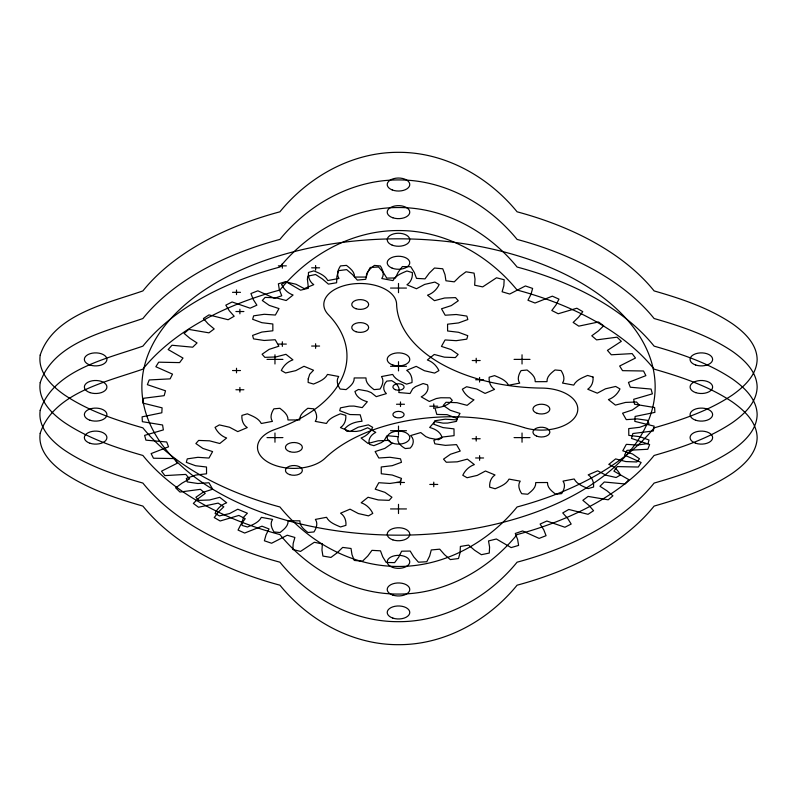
<?xml version="1.0" encoding="UTF-8"?>
<svg xmlns="http://www.w3.org/2000/svg" width="797" height="797" viewBox="0 0 797 797"><rect width="100%" height="100%" fill="white"/><g stroke="black" fill="none" stroke-linecap="round" stroke-linejoin="round"><path stroke-width="1.2" d="M278.352 265.859L286.322 265.859M311.627 267.822L319.597 267.822M390.53 288.066L406.47 288.066M232.525 292.32L240.495 292.32M235.912 311.527L243.882 311.527M278.352 344.085L286.322 344.085M311.627 346.047L319.597 346.047M266.995 359.387L282.935 359.387M514.065 359.387L530.005 359.387M472.222 360.533L480.192 360.533M390.53 366.291L406.47 366.291M232.525 370.545L240.495 370.545M475.61 379.751L483.58 379.751M235.912 389.753L243.882 389.753M396.507 404.248L404.477 404.248M429.782 406.211L437.752 406.211M390.53 430.709L406.47 430.709M266.995 437.613L282.935 437.613M514.065 437.613L530.005 437.613M472.222 438.758L480.192 438.758M475.61 457.976L483.58 457.976M396.507 482.474L404.477 482.474M429.782 484.437L437.752 484.437M390.53 508.934L406.47 508.934M522.035 354.785L522.035 363.99M522.035 433.01L522.035 442.215M479.595 377.449L479.595 382.052M479.595 455.675L479.595 460.277M476.207 358.242L476.207 362.834M476.207 436.467L476.207 441.06M433.767 403.91L433.767 408.512M433.767 482.135L433.767 486.738M400.493 401.947L400.493 406.55M400.493 480.173L400.493 484.775M398.5 283.463L398.5 292.668M398.5 361.689L398.5 370.894M398.5 426.106L398.5 435.311M398.5 504.332L398.5 513.537M315.612 265.521L315.612 270.123M315.612 343.746L315.612 348.349M282.337 263.558L282.337 268.161M282.337 341.783L282.337 346.386M274.965 354.785L274.965 363.99M274.965 433.01L274.965 442.215M239.897 309.236L239.897 313.829M239.897 387.462L239.897 392.054M236.51 290.018L236.51 294.621M236.51 368.244L236.51 372.847M307.413 279.319L308.439 288.225L300.599 290.188L285.844 281.62L278.372 283.812L279.358 289.759L281.759 295.787L274.397 298.287L257.859 290.815L250.935 293.535L253.197 299.363L256.883 305.171L250.119 308.19L232.096 301.973L225.81 305.171L229.327 310.79L234.179 316.24L228.141 319.736L208.953 314.895L203.414 318.521L208.117 323.851L214.194 328.942L208.944 332.837L188.799 329.4L184.097 333.405L189.925 338.336L197.048 342.949L192.685 347.193L171.963 345.25L168.157 349.554L183.001 358.072L179.614 362.605L158.693 362.187L155.853 366.74L172.511 374.132L170.12 378.864L149.198 379.95L147.375 384.672L165.507 390.799L164.162 395.671L143.649 398.271L142.862 403.083L162.09 407.845L161.821 412.776L142.105 416.841L142.364 421.673L162.578 425L163.365 429.912L144.616 435.371L145.931 440.153L166.693 441.986L168.546 446.808L151.121 453.583L153.462 458.225L174.384 458.564L177.283 463.206L161.532 471.176L164.859 475.61L185.771 474.414L189.646 478.818L182.035 483.161L175.679 487.874L179.953 492.038L200.436 489.338L205.227 493.423L198.622 498.284L193.352 503.415L198.483 507.241L218.149 503.116L223.808 506.812L218.368 512.082L214.244 517.562L220.161 520.989L238.851 515.43L245.247 518.698L240.943 524.346L238.044 530.085L244.669 533.044L261.994 526.179L269.047 528.969L266.019 534.887L264.385 540.784L271.598 543.245L287.249 535.225L294.87 537.467L293.166 543.524L292.838 549.492L300.519 551.414L314.327 542.269L322.357 543.952L321.968 550.129L322.924 556.077L330.964 557.422L337.3 552.7L342.68 547.409L351.029 548.485L351.985 554.592L354.237 560.43L362.505 561.188L367.766 556.037L371.96 550.348L380.478 550.827L382.749 556.854L386.236 562.483L394.615 562.632L398.709 557.143L401.638 551.195L410.186 551.056L413.753 556.874L418.435 562.204L426.774 561.746L429.653 556.007L431.277 549.95L439.725 549.173L444.517 554.652L450.325 559.594L458.494 558.538L460.108 552.64L460.377 546.453L468.596 545.088L474.554 550.219L481.388 554.702L489.268 553.058L489.587 547.091L488.511 540.944L496.362 538.991L511.146 547.599L518.608 545.407L517.622 539.459L515.27 533.472L522.633 530.961L539.131 538.393L546.065 535.684L543.793 529.856L540.107 524.047L546.872 521.029L564.894 527.245L571.18 524.047L567.663 518.429L562.742 512.939L568.799 509.452L588.037 514.314L593.576 510.688L588.863 505.368L582.866 500.307L588.106 496.411L608.191 499.819L612.903 495.814L607.075 490.872L599.942 486.26L604.305 482.016L625.037 483.968L628.833 479.664L613.909 471.127L617.316 466.594L638.307 467.032L641.137 462.479L624.569 455.107L626.95 450.365L647.792 449.269L649.625 444.547L631.493 438.42L632.838 433.538L653.351 430.948L654.138 426.136L634.82 421.374L635.109 416.442L654.895 412.378L654.626 407.546L634.512 404.209L633.705 399.297L652.384 393.848L651.079 389.066L630.307 387.222L628.454 382.411L645.879 375.636L643.538 370.994L622.537 370.665L619.658 366.022L635.468 358.042L632.141 353.609L611.309 354.785L607.434 350.381L621.321 341.345L617.057 337.181L596.574 339.881L591.782 335.796L598.388 330.934L603.658 325.794L598.527 321.978L578.791 326.142L573.153 322.426L578.642 317.136L582.766 311.647L576.839 308.23L558.219 313.749L551.813 310.491L556.057 304.862L558.956 299.134L552.341 296.165L535.016 303.029L527.953 300.25L530.991 294.332L532.625 288.424L525.412 285.964L509.721 294.033L502.11 291.782L503.843 285.695L504.172 279.717L496.491 277.794L482.693 286.89L474.653 285.216L475.022 279.08L474.066 273.132L466.016 271.787L459.68 276.509L454.28 281.849L445.941 280.763L444.995 274.616L442.753 268.778L434.485 268.031L429.224 273.172L425.03 278.86L416.522 278.392L414.241 272.355L410.744 266.726L402.375 266.577L398.281 272.066L395.352 277.964L386.804 278.113L383.237 272.335L378.545 267.015L370.216 267.463L367.337 273.202L365.723 279.319L357.275 280.086L352.473 274.567L346.665 269.615L338.496 270.671L336.882 276.569L336.613 282.756L328.404 284.121L322.436 279L315.602 274.517L307.722 276.151L307.413 279.319M593.018 377.021C593.506 381.693 591.812 386.615 587.738 389.225L597.292 393.18L605.491 388.806L615.663 386.455L619.976 388.926C617.685 393.838 613.57 397.813 608.41 399.596L615.443 405.105L625.585 402.415L636.524 401.997L639.294 405.125L632.32 409.997L622.577 413.195L626.273 419.63L637.361 418.893L647.981 420.437L648.947 423.904L639.702 427.302L628.723 428.597L628.803 435.381L639.742 436.656L649.007 440.024L648.071 443.491L637.461 445.065L626.332 444.347L622.766 450.813L632.499 453.971L639.513 458.833L636.763 461.961L625.824 461.573L615.623 458.903L608.778 464.412C613.949 466.175 618.073 470.13 620.405 475.022L616.121 477.513L605.929 475.191L597.66 470.828L588.196 474.853C592.271 477.443 594.004 482.354 593.576 487.017L588.166 488.621C583.025 486.379 576.958 484.287 574.189 478.967L563.031 481.109C565.88 485.034 563.987 490.016 561.636 493.642L555.639 494.2C551.972 491.281 547.2 487.814 547.499 482.524L535.743 482.574C536.092 487.834 531.36 491.321 527.714 494.24L521.716 493.702C519.335 490.085 517.392 485.104 520.222 481.149L509.014 479.097C506.284 484.407 500.247 486.509 495.136 488.76L489.717 487.176C489.238 482.514 490.932 477.582 495.017 474.972L485.453 471.017L477.254 475.391L467.082 477.742L462.778 475.271C465.069 470.35 469.184 466.384 474.345 464.601L467.371 459.142L457.229 461.832L446.3 462.25L443.53 459.132L450.494 454.25L460.238 451.052L456.532 444.616L445.443 445.364L434.823 443.809L433.857 440.352L443.092 436.955L454.071 435.65L453.991 428.866L443.042 427.6L433.777 424.233L434.704 420.766L445.314 419.182L456.442 419.899L459.999 413.434L450.275 410.276L443.252 405.414L446.001 402.286L456.93 402.674L467.132 405.344L473.976 399.825C468.805 398.062 464.681 394.107 462.34 389.215L466.624 386.734L476.815 389.046L485.094 393.409L494.558 389.384C490.474 386.794 488.73 381.883 489.159 377.22L494.568 375.616C499.709 377.848 505.776 379.94 508.556 385.26L519.714 383.118C516.864 379.193 518.747 374.211 521.089 370.585L527.086 370.027C530.762 372.936 535.534 376.403 535.235 381.693L546.991 381.643C546.642 376.383 551.375 372.896 555.011 369.967L561.018 370.505C563.399 374.122 565.352 379.103 562.523 383.058L573.73 385.11C576.45 379.8 582.487 377.688 587.598 375.437L593.018 377.021M398.211 436.676C396.398 442.215 401.021 446.2 405.314 448.542L410.206 448.093C413.812 444.686 414.619 439.157 410.624 435.59L420.746 432.562L425.837 436.617L429.673 438.151L438.569 439.745L442.066 437.722C440.681 431.854 435.013 428.925 429.673 427.471L434.773 421.583L443.032 423.137L447.695 423.077L456.512 421.354L457.289 418.525L447.117 414.659L436.816 414.43L434.953 407.944C441.389 407.426 448.014 405.514 452.298 400.373L450.046 397.833L440.741 397.763L436.278 398.54L429.324 401.459L421.205 396.846C425.728 394.674 429.404 390.042 427.541 384.841L423.127 383.536L415.526 386.645L412.707 388.787L410.057 393.509L398.789 392.532C400.612 386.993 395.979 383.008 391.686 380.667L386.794 381.115C383.198 384.523 382.381 390.052 386.376 393.618L376.264 396.647L371.163 392.592L367.327 391.058L358.441 389.464L354.934 391.486C356.319 397.354 361.987 400.283 367.327 401.738L362.227 407.626L353.978 406.072L349.315 406.131L340.488 407.855L339.721 410.674L349.883 414.54L360.184 414.779L362.047 421.264C355.611 421.772 348.986 423.695 344.693 428.826L346.944 431.376L356.259 431.446L360.722 430.669L367.676 427.75L375.795 432.363C371.272 434.544 367.606 439.177 369.469 444.377L373.873 445.672L381.484 442.564L384.303 440.422L386.943 435.7L398.211 436.676M242.119 521.856L242.059 525.422L247.478 527.006C252.589 524.765 258.636 522.663 261.386 517.353L272.584 519.415C269.735 523.36 271.667 528.351 274.038 531.968L280.036 532.516C283.682 529.597 288.434 526.12 288.106 520.859L299.861 520.82C299.533 526.11 304.295 529.587 307.961 532.506L313.958 531.948C316.319 528.331 318.232 523.35 315.383 519.415L326.551 517.293C329.31 522.613 335.368 524.715 340.508 526.956L345.918 525.362C346.366 520.69 344.643 515.789 340.568 513.188L350.052 509.173L358.311 513.537L368.493 515.868L372.787 513.388C370.466 508.496 366.351 504.531 361.18 502.768L368.055 497.258L378.246 499.938L389.175 500.337L391.935 497.218L384.931 492.347L375.218 489.179L378.794 482.713L389.922 483.45L400.542 481.876L401.489 478.409L392.224 475.032L381.285 473.757L381.235 466.972L392.214 465.677L401.469 462.29L400.512 458.833L389.892 457.269L378.814 458.006L375.128 451.56L384.881 448.372L391.865 443.501L389.105 440.382L378.167 440.791L368.025 443.461L361.071 437.991C366.241 436.218 370.366 432.253 372.677 427.341L368.383 424.861L358.202 427.202L349.983 431.556L340.439 427.59C344.523 424.99 346.247 420.069 345.778 415.396L340.369 413.802C335.248 416.044 329.201 418.146 326.451 423.456L315.253 421.384C318.103 417.439 316.18 412.457 313.809 408.831L307.811 408.283C304.165 411.202 299.413 414.669 299.732 419.939L287.976 419.969C288.305 414.689 283.553 411.212 279.886 408.293L273.889 408.841C271.528 412.457 269.615 417.439 272.444 421.364L261.286 423.496C258.527 418.176 252.47 416.074 247.339 413.822L241.919 415.416C241.471 420.079 243.185 424.99 247.259 427.59L237.775 431.605L229.526 427.232L219.344 424.901L215.041 427.381C217.362 432.273 221.476 436.238 226.637 438.001L219.763 443.511L209.571 440.831L198.642 440.422L195.883 443.55L202.876 448.422L212.59 451.59L209.003 458.056L197.875 457.319L187.255 458.883L186.309 462.35L195.564 465.727L206.503 467.012L206.553 473.797L195.574 475.082L186.319 478.469L187.265 481.926L197.885 483.5L208.963 482.763L212.64 489.209L202.886 492.397L195.893 497.258L198.652 500.386L209.591 499.978L219.743 497.308L226.687 502.787C221.516 504.551 217.382 508.516 215.07 513.427L219.364 515.908L229.546 513.577L237.765 509.223L247.389 513.218L243.603 517.183L242.119 521.856M308.22 378.884L308.14 382.45L313.55 384.044C318.68 381.813 324.738 379.721 327.497 374.411L338.695 376.493C335.836 380.428 337.729 385.419 340.1 389.046L346.097 389.603C349.753 386.684 354.516 383.227 354.207 377.957L365.962 377.937C365.614 383.218 370.366 386.704 374.012 389.623L380.02 389.085C382.381 385.469 384.323 380.498 381.494 376.553L392.672 374.441C395.412 379.77 401.459 381.873 406.59 384.124L411.999 382.54C412.467 377.878 410.774 372.966 406.709 370.356L416.203 366.361L424.442 370.735L434.614 373.086L438.918 370.605C436.617 365.713 432.522 361.738 427.361 359.965L434.255 354.466L444.437 357.166L455.366 357.584L458.136 354.456L451.152 349.584L441.448 346.406L445.065 339.94L456.193 340.688L466.813 339.133L467.769 335.676L458.524 332.279L447.595 330.984L447.565 324.2L458.554 322.924L467.819 319.547L466.873 316.09L456.263 314.506L445.174 315.233L441.518 308.778L451.291 305.61L458.295 300.748L455.545 297.62L444.616 298.008L434.455 300.668L427.521 295.189C432.701 293.426 436.846 289.47 439.177 284.559L434.893 282.078L424.701 284.399L416.462 288.743L406.938 284.768C411.033 282.168 412.776 277.256 412.328 272.574L406.928 270.98C401.788 273.212 395.74 275.304 392.971 280.604L381.783 278.522C384.642 274.586 382.749 269.595 380.388 265.969L374.391 265.411C370.735 268.32 365.962 271.787 366.261 277.057L354.506 277.067C354.864 271.797 350.122 268.3 346.466 265.381L340.468 265.919C338.097 269.525 336.145 274.497 338.974 278.442L327.796 280.554C325.066 275.234 319.019 273.122 313.888 270.87L308.469 272.454C308.001 277.107 309.694 282.028 313.759 284.639L304.255 288.634L296.026 284.25L285.854 281.899L281.54 284.38C283.842 289.271 287.936 293.246 293.087 295.02L286.193 300.519L276.011 297.819L265.082 297.401L262.313 300.519L269.286 305.4L278.99 308.578L275.373 315.034L264.245 314.287L253.625 315.841L252.659 319.298L261.904 322.695L272.833 323.99L272.853 330.785L261.864 332.05L252.599 335.417L253.536 338.884L264.146 340.468L275.234 339.751L278.88 346.207L269.117 349.375L262.103 354.227L264.843 357.355L275.782 356.966L285.944 354.316L292.927 359.845C287.757 361.609 283.612 365.564 281.291 370.475L285.575 372.956L295.767 370.635L303.996 366.281L313.53 370.256L309.724 374.221L308.22 378.884M40.199 355.073C37.648 372.249 51.626 386.037 64.527 394.973C88.228 410.893 115.655 420.059 142.892 427.859A281.779 162.688 0 0 0 279.906 506.962C308.668 542.209 352.354 566.707 398.5 566.448C444.646 566.707 488.332 542.209 517.094 506.962A281.779 162.688 0 0 0 654.108 427.859C681.345 420.059 708.772 410.893 732.473 394.973C744.308 386.605 756.811 374.949 757.15 359.387C756.811 343.826 744.308 332.17 732.473 323.801C708.772 307.881 681.345 298.716 654.108 290.915A281.779 162.688 0 0 0 517.094 211.813C488.332 176.565 444.646 152.068 398.5 152.327C352.354 152.068 308.668 176.565 279.906 211.813A281.779 162.688 0 0 0 142.892 290.915C107.456 303.338 53.538 314.466 40.199 355.073M40.199 382.69C37.648 399.855 51.626 413.643 64.527 422.579C88.228 438.499 115.655 447.665 142.892 455.466A281.779 162.688 0 0 0 279.906 534.568C308.668 569.825 352.354 594.313 398.5 594.064C444.646 594.313 488.332 569.825 517.094 534.568A281.779 162.688 0 0 0 654.108 455.466C681.345 447.665 708.772 438.499 732.473 422.579C744.308 414.211 756.811 402.555 757.15 386.993C756.811 371.442 744.308 359.786 732.473 351.407C708.772 335.487 681.345 326.322 654.108 318.521A281.779 162.688 0 0 0 517.094 239.419C488.332 204.171 444.646 179.674 398.5 179.933C352.354 179.674 308.668 204.171 279.906 239.419A281.779 162.688 0 0 0 142.892 318.521C107.456 330.944 53.538 342.082 40.199 382.69M40.199 410.296C37.648 427.461 51.626 441.249 64.527 450.185C88.228 466.115 115.655 475.271 142.892 483.082A281.779 162.688 0 0 0 279.906 562.184C308.668 597.431 352.354 621.919 398.5 621.67C444.646 621.919 488.332 597.431 517.094 562.184A281.779 162.688 0 0 0 654.108 483.082C681.345 475.271 708.772 466.115 732.473 450.185C744.308 441.817 756.811 430.161 757.15 414.609C756.811 399.048 744.308 387.392 732.473 379.023C708.772 363.103 681.345 353.938 654.108 346.137A281.779 162.688 0 0 0 517.094 267.035C488.332 231.778 444.646 207.29 398.5 207.539C352.354 207.29 308.668 231.778 279.906 267.035A281.779 162.688 0 0 0 142.892 346.137C107.456 358.56 53.538 369.688 40.199 410.296M40.199 433.299C37.648 450.474 51.626 464.262 64.527 473.199C88.228 489.119 115.655 498.284 142.892 506.085A281.779 162.688 0 0 0 279.906 585.187C308.668 620.435 352.354 644.932 398.5 644.673C444.646 644.932 488.332 620.435 517.094 585.187A281.779 162.688 0 0 0 654.108 506.085C681.345 498.284 708.772 489.119 732.473 473.199C744.308 464.83 756.811 453.174 757.15 437.613C756.811 422.051 744.308 410.395 732.473 402.027C708.772 386.107 681.345 376.941 654.108 369.141A281.779 162.688 0 0 0 517.094 290.038C488.332 254.791 444.646 230.293 398.5 230.552C352.354 230.293 308.668 254.791 279.906 290.038A281.779 162.688 0 0 0 142.892 369.141C107.456 381.564 53.538 392.692 40.199 433.299M395.342 389.693A5.639 3.258 0 0 0 404.119 387.232A5.639 3.258 0 0 0 396.039 384.074A5.639 3.258 0 0 0 395.342 389.693M289.67 451.62A8.458 4.882 0 0 0 302.352 447.386A8.458 4.882 0 0 0 289.67 443.162A8.458 4.882 0 0 0 289.67 451.62M355.98 308.728A8.458 4.882 0 0 0 368.662 304.494A8.458 4.882 0 0 0 355.98 300.27A8.458 4.882 0 0 0 355.98 308.728M523.729 427.481A147.933 85.409 0 0 0 325.106 458.205A36.403 21.011 0 0 1 268.161 462.25A36.403 21.011 0 0 1 275.164 429.374A147.933 85.409 0 0 0 328.384 314.695A36.403 21.011 0 0 1 350.79 284.2A36.403 21.011 0 0 1 396.607 304.145A147.933 85.409 0 0 0 542.01 388.089A36.403 21.011 0 0 1 576.55 414.54A36.403 21.011 0 0 1 523.729 427.481M537.168 413.324A8.458 4.882 0 0 0 549.85 409.1A8.458 4.882 0 0 0 537.168 404.876A8.458 4.882 0 0 0 537.168 413.324M395.342 417.299A5.639 3.258 0 0 0 404.119 414.838A5.639 3.258 0 0 0 396.039 411.68A5.639 3.258 0 0 0 395.342 417.299M265.451 513.706A256.654 148.182 0 0 0 655.094 390.161A256.654 148.182 0 0 0 274.945 257.122A256.654 148.182 0 0 0 265.451 513.706M392.861 567.484A11.268 6.506 0 0 0 409.768 561.855A11.268 6.506 0 0 0 392.861 556.216A11.268 6.506 0 0 0 392.861 567.484M90.001 392.632A11.268 6.506 0 0 0 106.908 386.993A11.268 6.506 0 0 0 90.001 381.365A11.268 6.506 0 0 0 90.001 392.632M695.721 392.632A11.268 6.506 0 0 0 712.628 386.993A11.268 6.506 0 0 0 695.721 381.365A11.268 6.506 0 0 0 695.721 392.632M392.861 217.78A11.268 6.506 0 0 0 409.768 212.141A11.268 6.506 0 0 0 392.861 206.503A11.268 6.506 0 0 0 392.861 217.78M392.861 443.252A11.268 6.506 0 0 0 409.768 437.613A11.268 6.506 0 0 0 392.861 431.974A11.268 6.506 0 0 0 392.861 443.252M392.861 618.103A11.268 6.506 0 0 0 409.768 612.465A11.268 6.506 0 0 0 392.861 606.836A11.268 6.506 0 0 0 392.861 618.103M90.001 443.252A11.268 6.506 0 0 0 106.908 437.613A11.268 6.506 0 0 0 90.001 431.974A11.268 6.506 0 0 0 90.001 443.252M695.721 443.252A11.268 6.506 0 0 0 712.628 437.613A11.268 6.506 0 0 0 695.721 431.974A11.268 6.506 0 0 0 695.721 443.252M392.184 268.151A11.268 6.506 0 0 0 409.738 263.219A11.268 6.506 0 0 0 393.579 256.903A11.268 6.506 0 0 0 392.184 268.151M392.861 595.1A11.268 6.506 0 0 0 409.768 589.461A11.268 6.506 0 0 0 392.861 583.822A11.268 6.506 0 0 0 392.861 595.1M90.001 420.238A11.268 6.506 0 0 0 106.908 414.609A11.268 6.506 0 0 0 90.001 408.971A11.268 6.506 0 0 0 90.001 420.238M695.721 420.238A11.268 6.506 0 0 0 712.628 414.609A11.268 6.506 0 0 0 695.721 408.971A11.268 6.506 0 0 0 695.721 420.238M392.184 245.137A11.268 6.506 0 0 0 409.738 240.216A11.268 6.506 0 0 0 393.579 233.9A11.268 6.506 0 0 0 392.184 245.137M289.67 474.623A8.458 4.882 0 0 0 302.352 470.399A8.458 4.882 0 0 0 289.67 466.175A8.458 4.882 0 0 0 289.67 474.623M536.66 436.148A8.458 4.882 0 0 0 549.83 432.462A8.458 4.882 0 0 0 537.706 427.72A8.458 4.882 0 0 0 536.66 436.148M355.98 331.731A8.458 4.882 0 0 0 368.662 327.507A8.458 4.882 0 0 0 355.98 323.273A8.458 4.882 0 0 0 355.98 331.731M392.861 365.026A11.268 6.506 0 0 0 409.768 359.387A11.268 6.506 0 0 0 392.861 353.748A11.268 6.506 0 0 0 392.861 365.026M392.861 539.878A11.268 6.506 0 0 0 409.768 534.239A11.268 6.506 0 0 0 392.861 528.61A11.268 6.506 0 0 0 392.861 539.878M90.001 365.026A11.268 6.506 0 0 0 106.908 359.387A11.268 6.506 0 0 0 90.001 353.748A11.268 6.506 0 0 0 90.001 365.026M695.721 365.026A11.268 6.506 0 0 0 712.628 359.387A11.268 6.506 0 0 0 695.721 353.748A11.268 6.506 0 0 0 695.721 365.026M392.184 189.925A11.268 6.506 0 0 0 409.738 184.994A11.268 6.506 0 0 0 393.579 178.677A11.268 6.506 0 0 0 392.184 189.925"/></g></svg>
